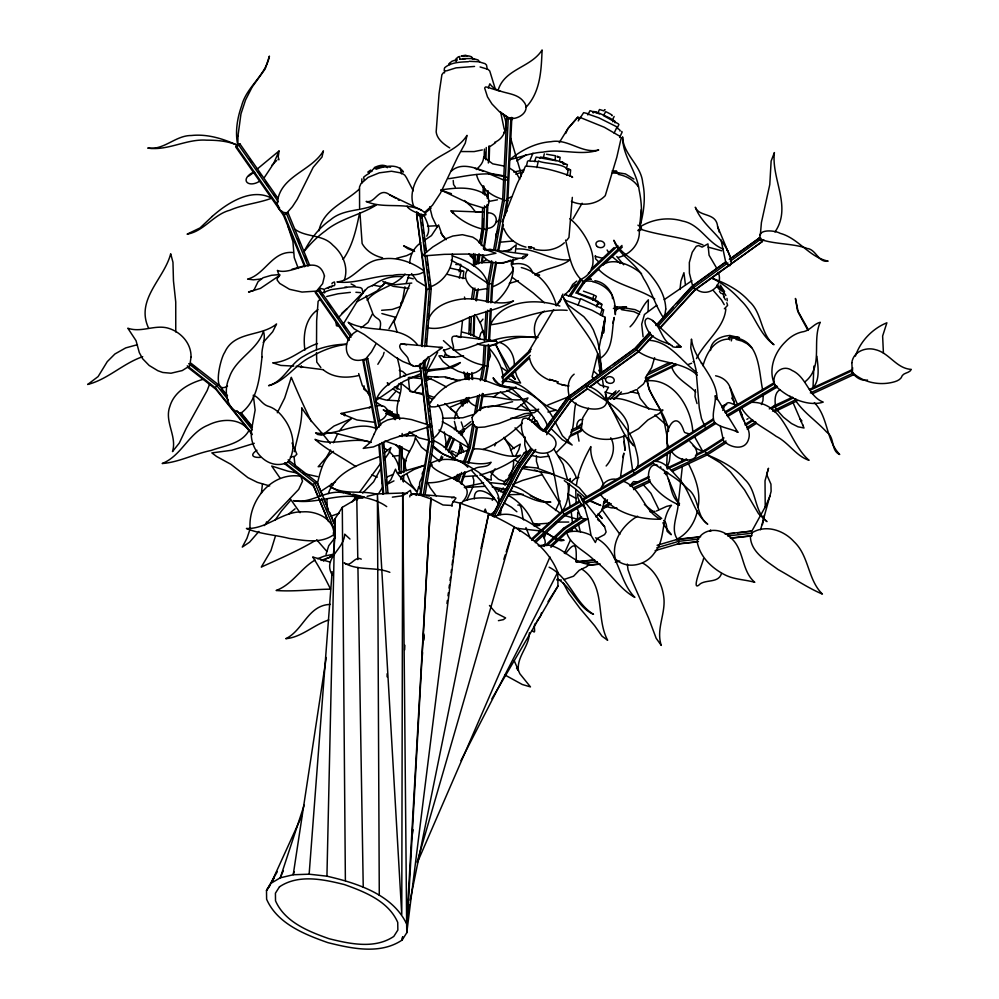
<?xml version="1.0" encoding="UTF-8"?>
<svg xmlns="http://www.w3.org/2000/svg" width="999" height="999" viewBox="0 0 999 999"><rect width="100%" height="100%" fill="white"/><g stroke="black" fill="none" stroke-linecap="round" stroke-linejoin="round"><path stroke-width="1.5" d="M304.92 350.062C302.884 335.589 304.92 318.594 317.894 309.578M316.496 352.585L316.77 362.113L320.841 367.545M316.508 349.575L316.646 320.904L318.107 301.373L319.518 299.8M727.447 416.571L776.235 387.587L773.713 382.979L724.837 412.013M776.235 387.587L773.713 382.979M387.113 676.86L387.137 673.751M379.995 328.334C382.505 316.82 376.148 320.617 372.664 313.499L368.069 322.427L361.076 327.909M513.336 267.345C513.236 281.131 505.282 294.243 494.867 302.859M682.292 467.02L678.433 502.022M750.374 535.689C750.237 552.022 766.595 561.001 778.096 569.542C792.894 577.634 807.042 587.624 822.414 594.093C807.529 579.495 809.24 555.869 793.943 541.608C783.89 530.469 766.633 524.475 752.834 532.28M277.347 871.615L266.496 890.496L266.621 899.25C277.235 923.6 304.458 934.365 327.884 942.644C351.723 948.575 380.269 954.794 402.122 940.047L406.78 932.741L406.655 923.988C392.432 894.18 356.843 883.116 326.935 876.185L334.89 518.956L342.295 507.33L356.793 498.788L364.148 497.04M452.36 253.958C453.034 267.757 444.418 281.069 431.693 286.351M667.232 454.021L666.608 466.945M399.026 469.305L399.7 445.904M399.363 467.769L399.987 446.053M400.849 479.607L400.936 476.535M401.024 473.464L401.773 447.327M402.085 436.563L402.172 433.491M403.196 481.73L403.371 475.574M403.459 472.49L403.858 458.616M403.484 481.705L403.658 475.574M403.746 472.515L404.108 460.239M479.932 242.632L481.968 228.983L482.629 207.467M483.041 193.644L483.279 185.951M484.115 158.292L484.403 149.076M482.742 227.834L483.017 218.581M483.766 193.918L484.003 186.201M484.89 156.905L485.027 152.285M484.503 205.856L483.791 228.896L481.306 245.579M484.827 195.117L485.014 188.973M485.901 159.803L486.263 147.515M487.087 204.558L486.338 229.183L483.404 248.901M487.275 198.401L487.512 190.709M488.349 162.999L488.873 146.066M484.115 249.3L487.062 229.583L487.812 204.87M487.999 198.689L488.236 190.971M489.123 161.626L489.597 146.191M467.22 378.609L467.445 372.452M468.881 333.966L469.518 317.033M467.919 379.233L468.044 376.148M469.767 329.795L470.005 323.614M468.993 379.857L469.218 373.713M470.654 335.339L471.341 316.92M471.59 378.658L471.815 372.515M473.189 335.664L473.938 315.696M472.302 379.295L472.477 374.662M473.913 336.139L474.712 314.56M529.37 632.792C529.358 646.415 516.708 656.455 518.394 670.454L516.52 668.194M670.579 450.874L669.405 461.151L667.045 467.694M535.464 421.69L535.526 420.279L535.963 421.566M404.645 649.899L404.845 645.242M739.797 408.129C739.223 419.443 752.909 428.084 748.301 440.047C744.455 451.173 729.645 447.54 723.413 440.671L720.416 426.461M409.677 391.071L408.516 379.433M695.366 389.672L695.029 396.678L697.04 403.571M763.286 393.606L762.961 400.599L761.388 404.57M493.556 250.2L502.634 200.237L506.618 118.294L510.189 117.745L511.813 118.332L507.817 200.674L505.069 215.821M506.618 118.294L508.229 118.869L504.258 200.749L495.179 250.712M511.813 118.332L510.839 118.893L506.843 200.961L497.764 250.936M575.749 490.184L576.123 502.822M648.089 311.376L648.351 299.812C640.684 307.58 638.186 319.18 630.057 326.835M480.307 380.669L482.967 365.497L484.078 345.379M484.34 340.746L485.964 311.351M486.476 302.073L487.5 283.516L491.633 260.801M485.714 345.716L484.602 365.759L482.217 379.383M486.051 339.548L487.674 310.252M488.099 302.535L489.123 284.028L492.982 262.837M488.386 344.43L487.187 366.034L484.515 381.256M488.548 341.346L490.347 308.941M490.684 302.772L491.72 284.253L495.841 261.538M485.452 381.381L488.136 366.034L489.248 345.904M489.51 341.258L491.308 308.741M491.658 302.547L492.682 283.966L496.54 262.762M682.305 461.563L682.467 458.791M400.187 377.622L399.975 369.068L397.415 358.067M795.803 399.225L795.704 400.736C804.095 413.012 816.807 421.228 826.685 432.117C835.189 437.525 830.444 450.636 839.709 454.483C825.823 440.147 828.483 417.082 814.335 402.634M577.747 512.437L577.559 518.106M270.042 885.376L266.496 890.496L271.141 883.191L280.269 877.821L293.219 874.749L309.141 874.187L332.143 571.653M333.441 554.582L335.09 532.867L334.89 518.956M679.969 289.485L680.931 281.031L683.928 272.702L685.389 284.478M729.632 339.847L729.957 335.514L739.447 337.637A23.252 18.169 4.3 0 0 728.458 337.712M409.702 263.286C409.952 255.195 414.098 247.327 420.816 242.757M426.635 424.113L419.905 363.973M421.416 345.479L426.036 288.461L416.62 214.36L418.406 213.262M420.779 363.499L420.404 368.119L429.433 441.92L420.679 495.142M422.152 346.541L426.785 289.523L416.62 214.36M423.601 360.627L422.977 368.331L432.005 442.17L423.214 495.679M424.725 346.753L429.358 289.722L419.93 215.497L421.715 214.398L426.536 252.385M424.425 369.505L424.3 363.324M426.049 341.745L426.298 338.673M427.048 329.42L427.297 326.336M428.047 317.095L428.296 314.011M429.058 304.77L429.308 301.686M425.312 359.802C419.33 367.595 410.439 369.992 407.992 358.291C406.531 354.682 395.754 347.227 401.223 343.831L442.457 347.54L425.312 359.802L424.787 367.47L433.866 441.57L425.149 494.542M426.548 345.891L431.181 288.861L426.923 255.432M572.327 197.377L568.943 237.5L566.808 240.284M294.268 451.735C297.252 437.087 302.447 422.927 301.71 407.754C309.69 420.841 321.266 431.143 330.219 443.531M765.222 507.455L765.022 480.794L768.506 468.256L766.683 474.513L770.941 484.14L771.116 491.396L760.589 529.72M373.526 422.177L356.88 419.955L341.034 413.486L371.715 406.905M422.165 657.317L422.577 652.659M423.688 640.272L424.1 635.614M572.052 531.393L572.377 527.784M422.015 655.806L422.29 652.697M423.426 640.297L423.988 634.103M175.762 331.93L175.737 301.998L173.464 280.856L172.964 262.275L170.692 253.746C164.273 278.883 135.09 299.675 148.639 328.246M639.285 230.27C640.334 243.419 630.706 254.358 618.331 257.417M639.722 225.849L641.283 209.64M570.029 176.236L570.641 170.042L568.319 168.656M266.258 523.976L266.471 521.928M326.91 498.713L327.272 508.691L331.206 516.133L339.385 513.174M460.701 337.525L462.525 320.529C478.783 312.013 498.214 310.489 513.523 300.949C495.429 307.23 477.572 296.016 459.29 299.463C446.84 301.486 432.53 307.242 428.159 320.204M605.019 498.613L601.91 510.402L595.916 516.92M671.79 367.195C675.262 378.321 687.999 383.953 695.766 392.083M852.634 367.682L852.334 372.427C855.506 377.46 861.438 381.218 867.532 380.057M710.514 350.462C710.589 340.497 721.353 335.901 729.957 335.514M730.619 538.249L750.424 536.076L751.673 535.701L751.96 533.254L751.011 531.181L725.062 534.028M462.937 278.659L463.823 271.303L458.491 269.705M459.128 453.708L460.502 442.994M461.488 435.339L462.262 429.22M465.596 403.196L466.183 398.601M466.695 400.861L467.095 397.777M460.989 453.209L461.763 447.102M463.723 431.83L464.11 428.783M467.432 402.834L468.019 398.251M698.026 507.38C701.048 492.095 695.254 477.185 688.461 463.786M416.158 495.392L418.581 486.988L420.267 489.185M250.025 527.797C248.451 500.337 271.728 471.64 300.761 476.248L302.522 481.181L298.689 489.423L264.136 525.611M402.535 936.962L402.122 940.047L402.747 937M446.965 603.533L447.377 600.449M447.989 595.816L448.401 592.732M449.013 588.099L449.425 585.014M450.049 580.382L450.462 577.297M451.073 572.664L451.486 569.58M452.097 564.947L452.722 560.314M453.134 557.23L460.327 503.209L452.997 501.448M524.937 436.925L524.737 444.892L526.935 453.296M620.579 476.573L623.863 453.159L622.814 457.505M710.064 531.243L710.489 530.007L710.976 530.906M513.211 259.253L512.924 263.237M536.451 455.981L536.426 461.313L538.424 467.682M401.985 446.815L402.16 455.981L403.808 460.339L406.031 460.901M471.553 298.738L473.139 288.124M476.76 263.861L478.121 254.757M478.621 256.668L479.07 253.634M481.555 236.95L482.005 233.928M473.376 298.651L474.962 288.037M478.583 263.773L479.945 254.67M475.699 300.474L477.285 289.86M481.356 262.562L482.492 254.97C490.334 267.332 506.655 262.575 518.069 258.679M476.423 300.861L478.234 288.723M482.08 262.949L483.216 255.357M326.248 657.504L293.219 874.749L294.081 871.752M412.112 835.938L413.049 829.757M764.397 515.159L762.437 524.612M419.942 494.443L428.721 441.083L427.023 427.197M474.375 498.888C473.701 485.002 487.887 491.883 493.531 497.702M569.368 484.378L568.369 495.641L570.104 505.981M598.826 349.113L605.144 317.332L591.87 310.202L565.284 300.249M605.019 317.869L603.458 333.092L605.144 317.332L601.598 337.737M473.126 421.653L468.606 447.452L463.524 462.125M474.45 414.061L477.647 395.841M465.184 462.175L470.279 447.49L474.25 424.787M476.373 412.687L479.557 394.518M467.694 462.912L472.789 448.214L476.523 426.91M479.458 410.164L482.38 393.431M468.531 463.586L473.613 448.888L477.385 427.41M480.344 410.527L483.304 393.656M473.576 484.677L473.863 480.344L472.727 476.573M502.509 384.29C505.169 370.929 497.677 358.341 489.473 348.476M454.557 418.906C455.407 410.789 461.401 404.258 468.543 400.861M498.738 250.649L503.409 224.9M541.545 612.737L540.471 616.133L537.075 620.978M576.473 484.877C578.384 471.128 584.34 458.191 590.859 446.578C589.572 460.976 599.575 471.978 603.571 484.952M678.196 504.02C677.784 515.259 670.292 528.908 677.26 539.035C687.874 533.491 694.942 522.44 697.377 510.914M498.414 620.654L503.346 619.655L505.619 617.931L495.841 612.949L489.485 605.494M359.178 214.985C356.019 230.332 352.272 246.416 343.107 259.365M481.493 235.464L481.93 228.759M565.397 163.961L563.473 164.261M654.607 357.692L651.648 367.682L645.317 377.822M600.524 490.122C601.823 483.104 609.153 477.947 616.208 479.283M408.641 907.954L409.265 904.894M410.189 900.311L488.723 513.573L460.327 503.209L406.78 932.741L430.906 497.752L406.655 923.988L402.697 493.019L377.397 493.906L367.095 496.341M569.917 481.481L570.354 478.496L568.493 480.332L551.236 473.751L521.94 468.406L526.061 466.883L536.563 467.932L554.02 474.537M500.511 514.535L501.311 507.13M480.969 548.551L488.723 513.573C515.846 526.723 545.978 542.619 557.742 572.202L557.954 586.113L491.87 698.825M317.357 483.653C320.304 472.09 322.914 458.454 333.491 451.311M479.108 339.098L480.731 333.354L483.066 330.382L484.752 338.186M325.999 554.495L328.746 545.716L335.402 537.262M484.203 511.5L485.264 509.09L486.251 511.825M621.266 137.675L616.82 157.23L605.257 195.667C596.59 204.695 582.579 206.381 571.391 201.411M336.001 322.252L336.451 325.749L339.048 326.286M595.392 255.619L595.566 258.816L599.188 262.325M526.523 165.647L527.547 161.264L528.546 160.752M534.502 161.588L536.151 157.105L556.081 160.764M536.825 167.607L538.186 161.763A23.252 1.948 13.1 0 0 530.831 161.301M539.672 158.292L540.397 157.093L546.103 157.792L562.574 162.213M543.643 156.643L544.305 153.834M559.615 160.364L560.152 157.343L557.055 156.181M563.099 163.699L562.912 162.8M563.436 163.848L563.673 162.812L562.037 161.888M566.408 168.881L567.407 164.61L559.915 161.801M566.62 175.374C574.313 162.5 544.58 164.648 538.386 160.914M602.272 315.959L603.708 309.765L602.035 309.827M703.508 558.641C703.533 561.138 689.298 594.817 700.386 583.716C707.055 579.495 718.531 583.016 721.478 573.563M264.448 177.347L273.539 163.674L279.083 151.036L278.197 156.843L278.971 159.728L278.009 159.378M262.5 483.691L261.401 493.169M715.296 395.716C715.946 404.37 711.276 414.123 714.26 421.928C719.779 427.834 730.556 428.321 737.836 432.23L715.396 395.716L715.846 398.826M731.305 340.909L732.03 337.912L734.652 338.286M592.082 376.91L597.739 353.621M612.812 323.239L614.223 317.457C611.226 331.393 613.96 350.199 599.637 358.678M249.563 530.581L246.978 538.261L242.282 547.09L249.6 542.145L258.928 531.431M361.875 178.846L361.713 183.204M459.115 271.79L460.576 266.109M459.265 278.172L461.201 270.642L458.678 269.855M515.347 251.998L516.208 244.855L507.767 251.348M409.041 274.937L406.156 283.366M466.72 500.274L473.051 486.525M301.311 365.746L301.136 367.532L302.61 366.958M344.355 279.982C348.788 267.295 342.782 253.546 332.917 245.23C322.889 234.128 306.406 237.675 295.03 229.333M476.398 169.518C480.282 165.759 483.291 162.825 483.753 156.968L492.682 163.824L503.946 166.034M209.615 384.066L207.193 390.497L186.139 428.521L179.308 443.019L172.49 451.598C177.322 436.226 164.148 421.753 169.855 406.468C174.251 391.321 189.423 383.092 203.646 379.195M275.225 536.738L270.904 550.736L261.301 567.057C279.196 558.941 297.802 550.899 314.91 540.784M425.999 376.411L427.647 370.879M404.907 286.825L402.922 298.439L399.925 307.617M417.257 861.662L514.235 526.598L506.193 551.86M318.931 230.769C323.201 209.328 345.404 202.235 359.44 188.973M452.984 211.613C455.719 216.92 448.226 207.442 452.759 212.687C460.551 220.267 470.342 225.687 480.806 228.634M383.454 354.52L384.116 352.347M575.874 402.972C572.677 415.659 575.649 430.107 567.082 441.246M481.106 237.425L479.145 242.869M454.183 479.458L455.107 476.486M455.569 480.394L457.43 474.45M503.833 559.29L505.257 554.832M425.949 369.88L429.533 358.629M855.394 356.094C860.551 340.821 872.776 328.459 886.875 322.802L882.629 336.026L883.416 353.072M615.796 311.026L617.12 306.93L626.573 307.08A23.252 17.195 17.9 0 0 615.846 309.89M304.121 805.206L280.269 877.821L283.354 870.653M570.254 540.347L564.373 553.421M399.088 383.466L396.99 389.086M532.942 153.222L529.595 161.151M637.749 346.778L641.158 342.083M444.255 69.031L444.717 67.682C451.111 62.175 460.414 62.1 468.444 61.688M597.14 305.919L598.413 302.073L596.303 301.71M596.453 306.868L598.264 301.723L594.38 299.45M597.077 305.831L598.026 303.059M456.905 481.193L459.453 473.863M458.578 481.256L461.625 472.452M460.564 483.479L464.635 471.728M461.388 484.178L465.472 472.415M639.835 226.848C642.457 214.785 641.658 202.16 639.148 190.135C636.925 171.279 622.377 156.031 622.577 136.863C623.126 154.57 641.233 165.047 642.707 182.73C645.903 197.44 643.831 212.737 639.747 227.06C652.26 219.043 668.231 216.758 682.467 221.029C700.124 224.238 707.467 243.094 723.326 249.113M565.684 133.504L567.956 128.534L577.372 117.595L577.934 117.145L579.22 119.018M511.75 119.93L512.662 117.732M770.079 495.779L765.846 505.769L751.81 531.243M457.155 455.594L460.976 445.529M391.658 412.762L392.108 411.613M333.479 442.782L337.749 433.554M502.11 221.865L516.858 184.403L525.486 166.221C541.221 166.521 557.18 171.166 571.977 176.561M630.294 485.314L633.466 481.593L639.235 482.067M702.984 365.746C706.555 352.884 714.422 338.761 729.682 339.073M328.296 493.481C336.276 471.441 359.99 464.123 379.657 456.481M568.843 291.558L572.702 284.428L576.748 281.081M559.49 302.435L562.849 294.093M578.059 305.02L580.307 299.463A23.252 2.035 21.9 0 0 570.891 296.366M595.267 299.038L596.341 296.366L595.292 295.567M600.923 307.492L602.11 304.408L599.238 302.51M600.262 315.022L602.285 308.728L580.631 298.651M498.101 90.272C504.507 68.681 531.118 67.645 542.095 49.95C541.246 69.63 540.721 91.733 525.961 107.33M546.128 533.029L544.168 537.999M428.134 369.518L437.612 352.347M426.785 236.151C431.193 229.096 426.673 221.341 423.651 214.735M409.665 284.715L394.068 321.978L397.127 332.03M323.439 561.138L325.736 558.941L331.581 556.53M439.148 461.675L441.57 455.981M445.192 447.452L450.025 436.076M462.724 406.206L466.358 397.677M441.583 459.815L442.794 456.955M445.841 449.787L451.336 436.875M454.383 429.707L455.594 426.848M448.139 451.086L453.521 438.424M448.801 452.36L454.27 439.485M555.506 510.526L560.052 500.774M417.257 862.749L549.962 556.955M383.129 355.607L377.847 364.31M461.276 435.252L465.01 429.27L471.603 423.913M496.203 442.744L494.705 445.879M301.486 816.633L271.141 883.191L274.25 877.784M382.192 480.669L382.267 483.616M587.799 114.91L590.022 110.664L599.6 113.936M592.894 112.675L593.618 111.476L596.553 112.175M593.431 112.787L593.881 111.826L594.305 112.35M598.151 112.3L599.5 109.515L604.058 110.914M612.911 119.081L614.135 116.471M612.724 121.741L612.949 120.966M615.009 122.79L614.984 121.254L609.615 117.944L598.551 112.887L594.505 112.05M614.123 133.129L616.658 127.71A23.252 2.398 25.1 0 1 620.017 131.069M617.045 128.534L618.893 124.563L618.256 123.789L603.458 115.622M619.617 137.5L622.152 132.08L621.715 131.381M277.31 412.749L284.678 398.052L291.308 377.31C297.452 392.145 304.158 407.018 311.326 421.553M378.883 493.144L382.018 488.099M535.751 623.176C532.242 624.912 537.075 635.601 532.455 630.706M722.789 410.402C728.246 395.005 731.38 408.241 739.934 403.721M330.594 450.049L326.436 457.267L318.182 466.72L321.228 466.346M425.037 362.375L428.072 356.83M460.939 760.626L557.742 572.202M492.22 515.859L518.031 465.984L530.669 448.489M492.445 516.196L498.901 503.733M500.324 500.961L518.244 466.346L530.919 448.801M494.068 516.833L519.855 466.983L532.629 449.3M497.564 515.372L521.89 468.331L535.501 449.5M498.501 514.323L522.115 468.693L535.751 449.8M558.329 156.993L557.342 157.13M375.749 344.268L371.478 351.91L365.846 358.728C343.856 367.27 340.047 340.097 356.655 331.218M515.384 456.343L518.856 449.625L520.304 444.155L510.501 450M395.379 317.782L388.986 328.733M380.669 468.668L373.638 481.793L362.637 493.094M495.092 468.818L490.971 475.811L491.308 480.094L488.648 479.395L485.214 477.897L478.558 472.202L465.534 464.023L442.707 453.946L432.892 445.791M572.976 218.956L582.13 203.222M529.108 350.799L553.658 309.69M488.311 361.313L490.434 356.081L489.248 348.551M523.576 454.145L524.512 452.609L527.272 451.286M774.999 231.943C792.294 206.83 771.103 178.983 774.4 152.572L771.128 161.064L769.779 184.603L761.413 222.552L760.301 235.502M452.884 459.528L458.766 453.571L469.08 449.625M578.221 120.929L583.628 112.662L587.949 113.636M646.977 378.371L643.406 384.053L637.886 388.549M338.274 317.744L367.957 287.437L373.289 285.127L379.695 286.376L382.005 285.951L385.552 282.317L376.948 291.021L356.581 301.848M557.954 586.113L548.014 601.66M276.648 160.514L271.878 165.322M364.086 385.851L363.661 389.023L368.094 392.495M559.228 142.657L567.956 128.534L577.934 117.145M395.592 391.733L387.849 400.462M467.932 269.38C461.65 276.86 468.743 287.088 476.298 290.284L487.874 288.461M568.781 296.316L579.982 279.583L581.568 279.795L583.99 283.042L577.085 293.344M570.354 296.516L581.568 279.795M575.811 293.107L583.566 281.518L621.977 245.442M275.075 520.242L281.418 511.026L290.172 500.886M517.807 505.082C522.664 503.459 521.615 516.558 523.701 519.917M556.256 305.856L560.589 299.463M569.13 436.925L580.357 431.518L581.455 429.895L580.407 427.51L578.259 426.723L571.366 430.045M483.079 366.421L479.632 370.13L476.073 372.315L469.218 374.613L466.358 373.976L458.129 371.291L448.938 366.408L443.057 361.65L438.936 355.856L441.77 355.756L444.056 357.267L454.57 357.267L463.548 355.756M492.232 500.312L493.956 497.602M498.326 491.333L500.074 488.611M503.558 483.641L506.181 479.607M508.803 475.749L524.512 452.609L526.698 453.371L504.982 485.339M500.649 491.733L503.246 487.899M502.959 492.632L505.544 488.648M508.129 484.84L510.714 481.043M422.552 476.098L419.717 482.317L419.255 488.598M278.184 198.614L239.922 143.893L236.301 146.191L235.739 147.015L283.479 215.285L304.633 266.758M239.922 143.893L237.263 146.279M339.56 430.669L344.892 424.163L351.286 418.781M696.453 358.604C704.457 341.958 724.337 327.984 725.836 308.891M526.823 400.062L527.947 397.964C513.086 403.409 498.526 395.542 483.541 396.516M342.944 324.6L359.353 297.814L365.135 290.01M557.454 304.633L560.876 299.862M356.818 500.024L358.129 498.189M543.306 430.994L567.694 397.24L634.827 348.464L649.587 332.367M543.593 431.256L551.748 419.967M553.558 417.457L568.044 397.415L610.439 366.608M529.295 419.38L547.215 432.692C567.944 443.956 547.502 460.464 532.267 449.8C525.499 441.645 518.618 430.107 522.627 419.255C530.157 413.661 537.162 430.894 545.317 431.568L569.118 398.788L636.001 350.199L650.761 334.103M547.302 433.166L570.879 400.512L587.287 388.599L607.642 401.823M546.665 434.69L571.228 400.686L587.375 388.961M801.31 421.828L801.797 420.666L800.099 419.193M566.083 442.694L556.268 452.672M422.952 216.134L424.288 214.323M413.673 392.22L421.953 383.404M344.717 414.011C345.092 418.606 344.58 413.124 341.034 413.524M448.763 63.948L451.81 61.351L455.094 60.127M443.356 72.765L441.895 74.7L439.073 93.644L436.163 131.918C437 139.161 443.881 144.331 449.737 147.939M359.777 491.92L380.694 463.349M351.735 335.577L319.705 289.81L315.809 291.72L315.209 292.482L348.776 340.447M319.106 290.584L319.705 289.81M406.506 436.226L410.189 432.03M505.881 212.612L507.205 210.926M385.077 458.491L389.26 452.435L390.934 447.54L384.178 453.184M283.479 215.285L287.974 212.612L309.715 265.509M287.362 213.374L287.974 212.612M531.893 420.005L534.015 417.332M333.991 285.889L334.89 284.777L334.478 281.993A7.105 1.586 -8.2 0 0 332.018 283.828M565.584 553.696C577.097 537.912 576.273 548.826 576.236 561.688M351.773 502.172L355.469 497.577M606.143 465.984C612.899 458.591 616.008 446.828 610.739 437.774M507.092 128.446L503.658 132.73M498.089 230.057L495.954 234.216L495.979 237.188M480.157 322.602L483.004 319.118M425.274 467.232L422.215 473.476L422.952 478.459M588.623 408.191L582.767 417.819L581.343 428.871C592.32 441.658 611.351 441.346 625.824 435.414M556.668 579.907L557.504 578.945M328.271 288.374L328.971 287.575M498.988 392.757L493.419 397.14M571.54 481.718L575.137 478.533L578.833 477.385M603.671 115.16L605.719 111.651A7.105 0.737 25.1 0 1 611.625 115.559M564.423 295.204L575.387 284.29M655.906 325.474L691.758 286.376L725.524 262.025M612.924 364.797L635.376 348.489L638.536 345.042M641.695 341.596L650.137 332.392M656.455 325.499L673.326 307.105M676.485 303.646L692.307 286.401L726.098 262.038M658.141 326.049L692.944 288.099L727.834 262.937M652.497 335.851L637.737 351.948L589.81 386.775M659.877 327.797L694.667 289.86L762.412 241.433L761.45 239.535M589.86 387.15L638.299 351.973L653.046 335.876M660.426 327.822L695.217 289.885L762.412 241.433M405.007 274.026C395.254 286.75 377.073 287.7 367.058 300.224M450.999 171.403C465.522 157.467 488.973 176.673 504.045 176.049L507.717 177.859L508.216 179.795L504.32 180.295L488.523 173.564M805.157 381.68C823.9 366.408 811.525 341.446 820.254 322.277C813.998 323.751 810.251 330.12 803.92 331.581C796.628 332.704 790.159 336.763 785.164 342.083C773.975 352.997 767.869 370.529 774.974 385.289C786.887 397.44 807.966 407.142 823.226 402.11C808.328 396.366 806.618 376.935 792.12 370.492C782.08 363.486 770.441 374.55 774.974 385.289L777.459 386.538M425.549 212.687L431.118 208.092M724.35 308.803L727.609 305.444A23.252 9.428 44.1 0 0 726.773 302.747M458.391 433.017L460.614 430.769M263.224 342.357L272.702 331.743L276.573 323.976C260.951 336.938 234.303 330.819 224.7 352.435C220.342 358.279 211.426 395.854 227.535 386.064M253.734 171.94C238.624 179.77 248.676 188.786 260.327 180.769M527.872 419.33L531.456 414.335L518.506 418.106L510.764 418.231M468.993 397.415C466.583 401.411 472.764 404.757 475.711 406.106M323.751 434.016L333.991 426.049L350.661 418.943M331.381 287.075L332.767 285.739M578.259 426.723L581.593 423.564M607.142 399.325L616.033 390.896M577.16 428.346L581.605 424.138M612.712 394.63L614.934 392.52M610.401 399.051L619.293 390.621M613.673 399.338L621.453 391.97M580.357 431.518L582.579 429.408M614.81 398.851L620.367 393.581M288.674 514.048L295.092 508.803M334.378 553.521L329.108 557.592L321.004 560.451M591.346 268.906L614.073 247.565M588.361 273.401L617.844 245.717M637.799 230.582L641.183 227.397L637.936 225.15M582.405 282.829L584.665 280.707M583.99 283.042L598.663 269.255M603.184 265.022L622.365 246.99M639.298 231.081L641.558 228.971L641.183 227.397M501.673 376.86L531.193 349.238M502.147 378.109L530.519 351.561M502.01 381.83L530.282 355.394M502.547 383.254L529.607 357.942M544.143 546.441L563.448 528.371L581.568 516.608M546.79 545.666L564.947 528.671L581.643 517.832M550.749 545.566L566.62 530.706L584.865 518.868M550.924 547.302L566.795 532.455L587.687 518.893M341.87 313.274L347.003 308.654M515.896 409.153L525.324 401.76M515.297 379.395L510.576 374.925M531.493 539.085L562.062 511.126L579.358 501.036M531.655 540.372L562.537 512.125L579.77 502.072M534.415 541.408L564.06 514.273L581.58 504.058M554.42 523.776L556.693 521.69M535.302 542.707L565.122 515.422L582.642 505.207M256.93 450.249C248.926 455.556 253.509 457.917 260.714 457.355M592.794 300.187L593.806 299.3L593.031 297.64L594.105 294.967L583.453 291.146M494.842 511.438L489.71 515.209M432.817 438.661C443.906 431.256 446.353 414.885 437.699 404.682M372.452 285.851C380.582 279.208 391.258 275.774 401.735 276.611M466.258 399.438L461.351 402.597L450.449 407.068M257.342 168.956L278.958 151.049M464.448 426.623L470.854 421.69M604.432 109.703L605.157 109.79M387.212 483.541L390.884 479.745L395.517 469.168C399.175 479.695 409.727 483.329 416.358 491.271M676.822 503.946L678.109 504.657L679.52 503.571C668.531 495.267 672.09 479.07 662.974 469.305M495.591 142.657L490.222 146.403M564.335 242.782C556.156 250.324 544.205 251.785 533.753 249.038M445.529 444.23L448.076 442.232M526.273 154.695L516.758 160.914M380.569 425.524L367.744 358.454L362.899 360.639L376.049 429.37M366.995 359.016L367.744 358.454M498.901 220.367L495.829 222.54M574.15 374.163C567.432 379.145 567.295 388.936 569.255 396.328M656.805 305.232L644.417 314.51L641.695 324.176L643.081 336.763M664.223 299.663L691.932 280.682M376.211 205.095C360.127 215.197 340.309 218.456 325.374 230.919C317.257 236.701 310.239 243.893 303.996 251.623C310.302 239.335 318.881 227.922 330.332 219.992C342.869 208.991 360.364 211.376 374.662 205.107M460.989 503.546C483.316 481.043 438.761 477.897 430.819 464.785C427.997 465.784 431.044 471.178 427.834 470.679M568.331 484.503L569.542 483.628M729.27 259.328L759.889 237.662L729.844 259.328M730.331 261.139L760.239 239.56L759.277 237.675M252.048 173.726L248.938 175.911M367.757 172.14L370.641 170.08M424.962 212.05L432.43 205.307L440.397 193.232L457.967 156.431L465.284 143.119L467.008 135.365C456.805 151.686 435.964 154.633 424.013 169.031C415.247 179.158 408.479 193.806 413.998 207.08M369.118 407.929L372.477 405.706M544.368 311.114C535.377 316.471 532.142 328.196 535.939 337.724M484.602 250.175C498.114 246.091 509.115 261.101 522.39 257.804C521.053 261.888 531.793 251.311 525.249 255.557M603.571 502.335L607.454 499.812M603.458 503.671L607.317 501.161M603.096 507.03L609.615 502.797M602.06 509.565L611.201 503.621M493.968 516.708C520.566 505.469 539.86 536.401 564.135 540.272L561.151 540.809L556.318 539.722L547.939 533.578L540.372 530.931L516.483 528.284M696.253 454.308L704.595 450.374L724 437.937M745.991 423.838L752.459 419.692M769.28 408.903L774.45 405.594L792.607 397.19M723.401 439.523L705.294 451.136L695.416 455.794M745.404 425.424L753.159 420.454M771.278 408.841L793.256 397.977M725.973 440.984L706.568 453.434L671.34 470.017M746.678 427.722L755.731 421.915M772.552 411.138L796.228 399.488M726.548 442.52L707.155 454.957L672.452 471.291M747.252 429.245L756.305 423.439M774.412 411.838L796.815 401.011M335.502 481.68L320.579 491.533M636.463 467.52L712.949 419.068M585.339 503.633L635.214 474.55L653.321 462.987M655.906 461.338L715.584 423.626M279.92 275.262L260.464 288.386L248.551 292.045L253.846 290.334L258.054 281.693L263.074 277.747L271.441 275.299L279.695 274.563M400.649 303.172L402.734 301.885M378.633 421.079C390.671 417.17 389.797 402.447 375.924 406.106M355.294 497.777L356.593 496.99M570.067 396.191L547.739 405.07M713.323 420.129L632.804 471.153L582.429 500.524M725.399 412.962L773.701 384.265M714.635 422.402L634.128 473.426L584.278 502.497M726.698 415.247L774.962 386.576M582.017 499.488L632.592 470.005L635.214 474.55M637.612 516.196C622.951 524.6 611.188 541.383 615.284 558.866C626.785 569.88 645.841 565.571 654.37 553.046C666.121 539.373 660.302 519.318 671.49 505.257L666.67 506.368L656.443 511.026M368.831 172.927L372.215 170.979M522.315 423.201C510.701 433.703 497.914 443.818 483.029 449.463M543.306 545.854C547.202 543.581 544.393 538.074 542.569 535.239M325.15 288.811L330.394 286.488M315.097 560.039C300.649 568.431 292.295 584.515 276.136 590.496C293.831 591.783 312.025 589.398 329.92 589.173M423.901 240.659L431.456 235.589L438.549 224.95L442.195 235.127L446.141 239.71M746.84 419.318L748.039 418.656M511.675 196.666L507.117 198.938M252.759 173.339L254.683 172.29M425.799 380.831L431.231 378.284M494.605 142.358C505.819 137.949 509.128 123.464 502.672 113.799M481.481 262.312L486.351 259.827M472.39 265.409L479.795 262.662L491.308 262.362M400.874 476.91L414.16 469.418L425.062 465.172M430.669 463.361C450.099 452.285 471.153 468.568 491.108 462.262C487.699 468.556 479.508 465.384 474.288 468.918M393.968 480.894L386.551 484.602M542.469 474.562L522.465 480.444L512.612 484.503M321.853 292.994L331.006 289.66L346.641 287.462M386.588 477.122L393.331 474.338M510.889 260.09L502.822 263.274L497.252 263.162M374.325 167.557C377.984 165.822 384.765 163.299 387.337 167.745M411.376 253.359L406.693 255.644L396.416 258.354M522.702 256.755L524.075 256.081M649.35 372.24L668.781 362.862M647.277 375.05L672.202 363.024M645.491 378.821L675.848 364.16M645.754 379.77L676.098 365.135M570.766 432.142L580.407 427.51M570.479 435.189L581.455 429.895M142.707 356.693C123.039 363.399 107.717 379.458 87.675 384.478L98.139 376.548L107.268 361.638L114.91 353.983L125.699 347.902L137.437 344.692M628.671 434.278L638.548 428.696L647.901 419.955L658.978 413.586L662.986 410.065C643.219 411.725 627.197 394.518 607.242 399.15M328.821 619.967C313.786 624.675 301.81 637.3 285.764 638.698C303.246 630.456 307.829 605.019 330.382 604.395M490.072 346.154C505.007 339.398 521.628 335.09 538.086 337.487M629.545 485.714L649 476.548M667.07 468.044L686.525 458.878M630.544 486.338L648.888 477.697M667.22 469.068L686.962 459.777M633.279 487.937L650.187 479.982M664.285 473.339L667.107 472.015M633.578 489.597L650.237 481.755M665.509 474.562L668.281 473.251M431.181 288.861L426.785 289.523L426.036 288.461M809.365 389.435L851.248 370.042L853.421 374.812L812.374 393.806M809.952 390.247L851.71 370.929M810.364 392.944L852.796 373.301M317.657 558.691L324.275 556.131L332.48 554.433M569.555 169.618L567.807 169.88M462.475 320.404C451.56 324.638 439.785 330.382 427.822 327.734L427.485 325.986M449.975 348.176L443.356 350.562M382.992 442.632L383.778 442.295L387.999 493.381M535.452 274.413C546.316 267.732 560.177 267.532 570.292 259.69C551.373 261.913 535.714 247.852 516.995 248.951M613.374 308.504L617.12 306.93M636.238 389.672L627.971 393.131L620.566 394.293M400.05 306.743L392.157 309.465L381.643 310.302M473.401 414.523L462.849 417.782L442.47 418.281M462.175 55.794L465.646 55.245L467.532 56.044M455.194 60.852L457.38 60.015M446.353 70.892L456.056 67.857L474.537 66.434M444.193 447.14L445.554 446.615L445.991 442.17L444.293 431.918M330.457 286.738L332.605 285.926M576.148 520.904L577.372 520.454M375.986 169.268C384.29 166.159 397.939 163.112 403.434 172.003A23.252 11.164 -13.5 0 0 401.536 170.542M421.153 373.451L403.796 381.268L375.811 400.611C382.417 382.942 403.134 374.887 420.267 370.979M451.66 497.852L454.295 497.34L455.956 498.064L452.16 503.546L452.072 506.243L451.635 505.469L442.994 504.982L432.43 499.425L417.682 494.318L411.813 494.255L409.927 495.354L409.79 496.903M515.709 174.176L523.613 171.741M463.136 501.323C473.164 497.465 484.353 496.853 494.742 499.537M491.308 340.996C505.469 335.914 520.991 335.452 535.751 337.799M492.445 286.8C500.561 283.816 507.804 278.259 512.562 271.029C514.26 266.621 508.891 265.572 512.574 260.427M291.945 269.268L303.122 266.184M688.698 364.273L691.67 363.249M511.8 117.432L509.215 118.307L501.236 112.762M546.528 154.246L555.394 155.732L555.157 159.89M374.225 168.319L384.14 166.296L390.572 167.22M503.221 251.436L511.55 249.438M472.577 469.567C457.654 475.399 442.782 483.603 426.236 482.704M518.406 280.744L509.29 283.404M442.295 347.415L438.761 347.702M317.495 343.581C301.885 348.639 289.86 361.913 272.727 362.824L280.769 365.422L293.781 366.109M488.474 283.216L487.5 283.516L492.682 283.966M507.817 200.674L502.634 200.237M751.011 531.181L737.524 532.892M657.105 545.292L677.747 539.235L700.649 536.713M656.83 547.777L678.945 541.283L698.713 539.11M615.309 562.325L619.78 560.988M655.119 550.649L678.708 543.718L698.476 541.545M397.402 473.089L423.838 465.434M465.159 486.713L483.578 482.904M488.261 87.987L489.847 83.804C497.739 95.305 514.897 90.484 523.414 101.349C531.793 110.664 518.568 120.267 509.215 118.307L499.525 111.813L491.995 103.996L487.512 96.94L484.652 88.037L485.489 86.963L486.938 87.1L500.037 91.234M227.51 395.791L218.868 385.04L216.808 385.626L215.285 387.737L215.821 389.26L252.31 434.627M326.723 296.503L338.012 293.793L350.374 292.37M427.147 371.678C438.149 368.419 451.173 370.866 460.352 362.55L447.227 368.032L424.375 370.242M487.425 228.371C498.289 227.784 499.8 213.224 488.261 212.762M513.798 172.09L524.25 169.805M369.73 407.555L371.528 407.093M482.317 149.925L474.15 151.586L461.288 151.548M780.144 389.622C774.45 392.532 774.774 400.474 775.449 405.944M563.836 579.545L573.551 576.223L579.308 570.229L586.351 566.895L589.273 564.21C570.429 563.286 559.165 540.009 538.936 545.929M479.857 475.099C494.443 471.016 509.04 464.31 520.491 455.219C504.12 459.79 489.722 447.29 473.414 449.013M497.44 199.812L488.349 201.523M548.763 456.231L540.372 457.305L531.143 455.369M398.713 472.977L401.635 472.452M444.056 357.267L445.129 354.208L450.312 356.618L454.57 357.267M435.164 377.135L445.367 376.823L456.293 380.232M464.31 487.587L485.027 486.301M358.504 375.549C346.715 378.384 333.067 377.947 323.351 369.842M749.612 402.385C784.39 400.262 788.261 442.744 809.078 460.314C795.991 456.131 788.611 442.457 776.186 436.363C764.123 427.622 749.262 421.166 741.458 407.842M508.516 494.73L523.226 494.33M513.336 240.971L499.463 242.282M254.258 443.331L231.568 450.299L211.85 452.897L216.621 456.493L231.031 464.385L247.889 477.634L257.392 482.367L269.718 485.939M512.637 401.698L495.417 405.819M571.853 177.397L572.639 177.26M261.526 278.946L253.446 279.832L247.627 279.108C265.384 274.338 272.277 250.562 293.119 252.51M477.047 475.711L462.35 476.685M493.593 406.206L487.949 407.03M676.785 346.129C688.86 346.865 670.454 348.451 672.339 345.741C660.227 340.846 660.988 321.666 647.702 318.219C642.145 319.842 646.64 328.084 648.339 331.256C652.871 338.948 662.412 341.458 670.329 344.543M558.666 580.319L561.326 579.982M460.077 59.328L465.734 58.691M440.909 189.985C454.47 187.862 469.28 186.313 482.017 192.57C489.448 194.593 492.282 205.794 483.454 207.979L469.892 203.821L441.196 190.185M644.717 381.106C672.477 376.611 690.921 406.63 692.732 430.881M549.138 523.201L535.127 524.2M654.969 511.338L649.949 511.725M512.25 264.348C520.279 262.35 530.269 264.073 532.717 273.102M450.824 210.901L483.366 212.15M398.401 455.581L392.744 456.306M461.113 56.094L468.993 55.981L471.528 56.781L472.24 57.954M399.413 435.826L416.084 435.701M536.8 275.449L539.647 275.162L536.975 275.462M699.275 537.1L676.323 539.622L677.747 539.235L678.945 541.283L678.708 543.718L677.297 544.105L697.102 541.933M728.346 533.903L734.465 533.229M727.622 535.926L751.96 533.254M730.394 538.036L751.673 535.701M576.198 561.763L594.517 559.877M576.286 562L594.605 560.114M583.616 563.174L597.302 561.763M587.437 565.197L599.825 563.923M587.549 565.434L599.937 564.16M426.573 377.997L428.234 377.822M600.973 304.033L597.689 303.496M547.914 412L556.318 410.152C536.276 404.308 525.824 379.695 502.822 381.431M411.775 283.079L394.655 284.777L382.829 281.568L393.256 286.326L408.878 288.424M427.497 226.224L437.125 225.712M344.705 287.25L354.083 286.763L360.452 287.65L361.925 288.549L363.049 292.957M346.516 344.343C334.103 345.879 322.165 350.374 311.388 356.643C295.492 364.048 285.951 381.218 268.594 385.676C284.553 381.094 289.972 363.037 304.333 355.844C316.783 348.214 331.356 344.605 345.879 344.156M462.525 58.641L473.026 58.516L478.059 59.965L479.745 62.138M482.105 407.455L485.039 407.267M392.37 497.152L402.834 495.729L410.364 490.309L411.7 495.304M476.386 212.275L481.643 212.1M455.794 264.51L460.914 264.423M556.93 522.077L568.718 522.052M612.15 172.989L618.556 173.189M620.541 308.778L624.3 308.541M448.476 178.709C466.745 176.136 485.714 170.979 504.045 176.049M586.438 280.969L592.844 281.281M481.968 228.983L487.062 229.583M421.191 378.596L408.928 377.31M582.617 419.443C577.747 418.781 576.148 424.325 577.06 428.146M567.132 310.364C540.422 307.892 516.071 321.853 490.422 324.775C501.998 299.775 536.788 298.114 559.827 306.044M737.836 432.23L735.614 430.719M616.895 508.016L611.276 507.829L605.656 506.381M490.871 341.146L492.345 341.134M763.835 239.822L760.851 239.548C755.281 228.584 774.487 230.007 780.144 233.316C798.663 238.311 809.302 257.38 828.146 261.126C818.356 262.949 816.395 249.925 807.542 248.464M489.423 482.542L508.241 484.49M488.136 366.034L482.967 365.497M290.297 457.03L294.792 456.281L296.865 454.183L292.058 442.957M469.268 61.314L478.683 61.751L485.052 63.661L486.501 65.022L487.312 69.393M648.076 340.259C669.792 340.834 681.418 361.601 697.252 372.827M505.119 386.888C525.636 386.75 544.168 400.961 553.434 418.618M508.229 118.869L510.839 118.893M417.382 215.472L419.93 215.497M542.27 546.103L538.261 545.404M343.481 492.769C325.749 489.223 310.889 504.383 293.494 500.636C316.558 504.845 339.598 491.708 362.974 498.039M470.279 447.49L468.606 447.452L469.43 448.126M420.117 366.546L415.596 366.146M635.376 348.489L638.299 351.973M421.004 376.024L408.129 378.047M496.091 341.059C480.894 339.385 467.744 351.723 452.959 349.762C455.906 347.39 446.865 334.665 456.268 336.238L496.091 341.059C503.608 346.503 479.445 346.491 477.297 343.506M392.033 413.536L386.326 413.136M692.307 286.401L695.217 289.885M595.504 301.161L596.166 301.198M445.454 377.622L460.102 380.557M587.649 519.393L581.118 518.169L576.947 507.754M531.505 246.89L528.483 246.716L534.315 248.077M615.559 172.34L625.449 173.913L633.878 179.083M625.199 308.042L635.089 309.628L639.647 311.825M621.64 309.702L633.903 311.663L639.547 314.385M425.549 376.323L437.662 377.11M355.894 292.282L360.477 292.62M399.338 400.911L386.151 400.075L377.984 397.927M414.373 493.956L454.295 497.34M296.166 366.233L323.226 369.667M612.125 170.929L616.932 171.366A23.252 17.195 17.9 0 0 613.036 171.753M460.377 434.278L462.562 434.553M462.674 271.029L461.151 270.766M564.048 385.202L569.043 385.939M460.314 270.404L450.474 268.157M407.167 493.518L402.697 493.019L401.76 914.397L377.397 493.906L379.283 895.316M411.638 494.018L423.551 495.354M426.523 495.691L429.495 496.028M309.141 874.187L326.935 876.185M587.724 278.771L591.321 279.183A23.252 18.556 21.8 0 0 587.4 279.545M638.748 393.618L630.544 391.695M346.079 493.056L350.387 493.568M410.464 391.62L423.201 393.618M297.265 473.051L287.874 471.153L271.716 466.046L279.857 477.797M693.056 361.538L693.993 361.65M489.585 249.475L527.659 254.533M403.496 344.168L401.223 343.831M721.728 250.811L708.141 247.103M330.394 562.187L312.675 556.967C319.355 567.182 325.062 578.009 330.507 589.035M303.971 473.563L317.645 476.648M399.275 370.279L402.697 371.541L405.969 374.425M399.125 415.197L390.959 413.261L383.216 409.852L389.76 414.16L399.588 417.195M371.291 442.382L334.353 432.929L328.196 432.642L321.466 435.139L317.52 434.428L315.622 432.817C335.851 437.137 355.269 420.342 375.562 428.296M323.926 289.235L320.155 288.336M492.182 486.9L506.818 489.66M483.903 365.172C467.694 362.674 455.119 351.211 443.419 340.609M427.584 439.985L419.043 437.849L409.153 432.005M563.448 528.371L564.947 528.671M395.467 317.257L381.88 313.574M351.061 283.941L354.957 285.864M461.85 332.03L470.442 334.178L479.907 338.661M369.255 441.733C351.273 436.975 332.742 446.59 315.022 439.36C327.06 450.112 342.332 457.355 355.794 466.583M352.897 494.093L363.624 496.94M472.19 58.866L474.5 59.366M480.082 66.958L487.962 69.318L489.76 71.016L495.392 89.298M587.262 113.799L598.763 117.795L617.032 126.923M463.374 278.296L447.739 274.463M557.255 383.241L562.637 384.865M531.967 422.302L536.8 420.879L540.621 428.721M561.313 384.565L565.809 385.614M408.129 277.522L413.249 278.833M689.422 433.953L684.952 432.654M528.471 247.802L531.093 248.451M564.522 294.38L566.795 294.942M406.63 344.917L404.083 344.243M577.085 519.155L564.885 515.584M377.372 494.43C361.85 489.76 344.43 495.566 330.045 486.525C346.965 497.639 369.755 494.305 386.713 506.63M389.86 572.327C375.212 566.458 357.48 571.091 344.193 562.899C350.774 568.419 354.345 555.469 361.301 559.14M407.142 206.169C408.566 211.626 436.938 220.816 421.291 210.052L389.76 194.83C378.459 186.388 375.499 203.808 366.133 201.448C383.329 209.166 403.783 201.935 421.291 210.052M618.156 174.35C626.111 175.799 633.703 179.957 638.336 186.726M595.254 256.343L602.522 258.254M604.894 392.058L612.162 393.956M657.579 465.272C649.175 462.574 647.364 474.7 649.013 480.494C656.231 491.346 667.682 500.462 679.357 504.994L668.269 478.783M534.365 470.017L536.863 470.666M737.125 338.199C760.202 342.757 758.803 372.902 762.799 390.522M735.988 339.435L742.02 341.071L747.377 343.856L751.673 347.602M521.303 267.57C539.198 271.84 551.635 288.112 556.331 305.207M511.663 491.071C524.9 494.18 536.65 503.883 550.861 502.11C535.963 502.947 526.448 489.485 512.937 485.901M489.16 339.71L492.17 341.084M579.944 117.395L604.295 127.248L620.329 136.538M456.268 336.238L459.565 337.163M422.902 394.655L411.076 391.183L400.811 382.992C403.146 395.542 391.97 407.292 399.8 419.418M382.542 257.817C374.3 255.906 366.321 251.086 362.125 243.544L359.927 212.587M452.147 255.794C466.034 260.364 483.491 267.907 487.587 283.241L465.372 268.044L451.136 260.165M413.149 365.634L402.909 361.551L395.292 357.08L364.235 334.515L354.058 328.771L348.176 322.252C369.905 334.141 399.987 323.052 417.432 344.692M594.842 280.694C610.589 283.154 616.158 300.711 615.359 314.648L614.497 305.644M592.482 281.668C600.524 283.341 607.941 288.087 612.1 295.254M462.649 277.759L464.897 278.434M578.458 293.281L591.858 298.289M461.863 432.592L456.73 430.869L454.408 421.403M526.023 247.14C516.321 244.767 507.604 238.087 503.908 228.646M735.963 338.474L738.461 339.248M530.307 495.741L544.268 501.748L559.915 512.962M426.848 394.705L434.59 397.639M414.622 251.411L407.667 248.601L403.658 245.791L414.098 250.437M806.505 248.152C791.707 243.281 775.661 244.405 760.851 239.548L760.489 237.637M451.411 193.669L441.108 190.322M533.116 523.239L539.885 525.299L534.215 526.236M701.261 363.149L702.297 363.499M385.839 413.474L393.406 416.72L394.493 419.293M577.847 293.644L596.74 301.248M424.662 376.773L433.554 380.169L446.328 386.875M405.144 375.936L403.633 375.399L404.308 376.311M480.606 170.305L475.312 168.406M384.94 440.946L395.641 444.742L409.503 451.511M501.773 199.051C490.184 195.467 479.42 186.688 476.486 174.525M377.26 477.16L371.878 474.987M702.971 244.955C682.991 236.751 660.789 235.951 640.621 229.221M539.26 471.416L541.595 472.29M715.609 375.786C722.177 377.035 727.846 381.081 730.132 387.575L737.324 404.008M399.4 389.36L394.343 387.075M499.675 342.457C508.878 345.367 514.398 355.02 514.298 364.373M426.261 286.588L416.97 280.994L411.551 273.601M457.142 455.931C453.846 455.831 447.127 448.551 454.245 451.91M534.602 274.675L535.751 275.162M590.459 534.989C583.129 531.655 574.437 529.945 566.633 532.567C570.666 545.454 585.426 551.023 594.255 560.327C609.465 570.916 618.706 588.536 634.877 597.402C617.757 580.094 619.505 549.837 595.554 537.799M481.643 170.667L483.179 171.341M623.776 481.418C641.595 488.349 643.618 511.226 660.501 519.218C638.973 519.68 613.448 512.724 599.987 493.781M504.832 674.924L522.265 684.49L530.469 686.9L519.83 673.713L514.26 660.776M602.335 377.572L605.069 378.733L603.396 376.823M508.641 167.52L515.846 172.19L519.817 179.121M549.8 380.257C540.322 376.423 531.843 368.818 529.645 358.491M505.194 493.743L494.867 488.124M504.008 502.872L511.55 507.28L516.883 511.75M726.71 250.287L727.684 250.749M455.581 452.597L456.256 452.922M568.044 397.415L571.228 400.686M507.03 390.384L522.39 398.776M433.316 440.434C442.395 444.468 450.874 451.011 454.92 460.327M442.207 421.79C453.221 427.097 465.596 434.99 468.568 447.652L438.923 429.995M677.921 503.933L679.357 504.994M568.481 480.282L579.32 487.824L586.425 496.216M524.088 465.809L526.673 467.12M370.542 394.405L368.082 393.331L369.63 395.841M389.76 194.83L396.141 198.476M695.579 288.674C707.142 298.664 724.263 286.214 718.194 272.315M590.122 501.148L600.799 505.482L591.021 500.949M427.909 396.628L432.317 399.313M519.855 466.983L518.244 466.346M576.148 498.476L568.131 494.055M654.732 298.913C636.763 287.475 613.486 284.765 598.326 269.193C608.841 254.57 630.581 264.36 641.558 273.701M399.525 393.181L392.832 388.848M509.253 378.971L515.546 382.093L520.591 383.017L516.92 376.348L514.997 370.379M510.302 387.887C504.333 385.114 495.354 385.564 493.106 377.772L500.387 385.964M697.29 375.124C681.143 360.077 655.819 364.023 638.074 351.361M545.317 431.568L547.215 432.692M508.891 495.704C519.505 501.623 527.922 511.263 532.654 522.44M501.623 367.607L507.817 371.99M642.557 562.974C654.707 569.83 662.012 583.154 663.723 596.728C666.121 613.199 655.744 628.995 661.276 645.416L656.168 638.274L648.501 617.882L631.293 579.058L628.009 569.717L627.335 564.06M558.653 456.268C567.07 460.789 572.939 468.956 576.348 477.722M511.9 388.836L519.505 395.766L530.107 411.563M398.164 199.775L399.026 200.312M511.638 399.525L500.312 392.008M427.684 452.197L421.453 447.215L415.322 437.587C413.623 449.25 401.598 457.654 406.306 470.604M512.275 277.385L533.054 292.832L544.405 302.784M450.462 408.678L457.13 413.861M382.217 406.281L375.612 401.685M383.966 447.827L386.913 449.787M549.125 567.207C569.605 577.497 574.587 602.784 593.493 614.348C577.622 607.28 572.527 588.374 558.041 579.245M620.354 263.499L612.037 256.581M519.18 462.849L514.348 459.54M389.573 384.253L387.25 382.817L388.873 385.065M431.168 454.245L439.797 461.326M331.343 483.553L333.316 484.89M520.741 404.945L528.434 410.152M564.298 480.644L575.049 488.611L585.464 497.977M386.526 408.978L394.593 415.347M523.688 399.575C533.379 406.318 543.631 414.348 547.527 425.961M608.553 402.497C616.932 408.304 625.761 415.522 628.146 425.936C628.883 430.819 627.06 436.126 629.77 440.646C638.873 451.835 630.431 441.82 627.647 439.348C615.796 421.928 609.203 391.471 586.525 385.789L587.175 388.648M572.302 400.874C579.333 409.815 612.799 415.497 605.806 395.679M660.376 466.808L661.026 467.27M581.743 569.043C606.43 585.327 595.441 617.757 607.654 640.284L601.985 636.151L594.642 625.711L580.082 608.528L568.656 593.156L563.161 582.817M668.943 426.835L665.546 424.188M464.448 200.512L471.178 206.493L475.424 211.813M444.892 403.534L454.67 412.137L459.14 418.082M288.124 459.852L317.07 482.292L328.434 509.502M296.603 467.532L300.299 470.404M302.772 472.315L305.232 474.225M287.774 461.775L314.847 482.754L320.217 495.616M284.94 462.862L313.137 484.727L328.521 521.553M284.228 463.424L313.636 486.226L317.844 496.303M190.734 363.049L218.868 385.04M191.346 364.635L197.452 369.405M188.699 363.661L216.808 385.626L228.334 399.95M187.263 365.834L215.285 387.737L251.773 433.104M187.874 367.42L215.821 389.26M472.789 448.214L473.613 448.888M693.119 445.816L697.489 449.051L702.759 451.336L694.405 436.513M644.367 504.495L661.725 518.531M597.852 374.812L594.03 371.453M597.577 519.48L599.25 521.003M717.057 285.015L721.528 289.073L725.911 295.492M512.325 375.724L515.297 379.37M395.654 416.183L397.552 417.807M468.981 253.659L472.452 256.693M470.042 255.756L474.338 259.503M643.056 484.453L650.911 493.256L658.828 509.502M671.528 451.461C682.417 467.095 709.477 459.827 689.897 441.521M467.807 467.27C458.166 456.88 441.983 457.305 432.992 446.428M664.66 423.464L654.919 414.96M316.695 539.785L326.835 551.411M369.293 394.23L362.312 385.564L358.691 373.564M399.488 448.551L395.729 444.817M652.547 320.467L681.156 346.903M569.855 218.744C585.352 230.532 606.93 267.52 580.869 279.345C570.716 268.893 568.856 253.671 565.596 240.097M600.711 522.44L604.57 526.685L606.131 532.03L604.57 534.59L597.065 538.548L595.354 542.482L591.021 535.364L588.361 520.054L583.428 502.772L580.282 496.116L577.722 493.881L577.909 497.727L580.107 502.46L585.352 508.441M480.969 474.375L482.417 475.749M419.168 214.373L416.695 211.763M389.21 451.498C395.342 456.755 399.45 464.572 399.413 472.739M592.444 377.21L594.093 378.808M597.889 514.073L602.16 518.481L598.95 514.335M485.252 477.922C491.408 484.627 501.411 493.968 498.414 503.808L481.056 480.869L471.578 470.541M524.687 437.537L515.022 427.822M720.154 285.065L724.575 291.546M718.181 286.701L722.252 291.383M713.423 290.672L721.503 299.962L724.238 304.633M551.823 429.308L562.362 439.785L572.165 445.03L562.412 435.751L554.944 421.541M648.838 409.215L640.197 398.426L637.1 389.622M504.62 438.761L514.098 448.601M490.771 472.577L498.538 479.358L504.77 481.693C510.951 476.985 513.773 468.893 513.586 461.301M774.45 405.594L776.997 410.177M704.595 450.374L707.155 454.957L706.443 454.195M578.121 531.48L574.413 527.072M563.111 512.275L562.062 511.126L565.122 515.422M436.188 495.866L430.094 487.712L427.485 481.918M300.037 512.712L290.372 498.976M717.12 286.863L719.929 290.122M596.141 381.281L600.337 385.177L608.491 387.237L605.431 392.769L605.494 394.892M433.141 440.734L433.866 441.57L432.005 442.17L428.721 441.083M777.684 410.826L783.466 417.232L791.52 423.539L798.001 426.798L804.008 427.997L792.956 402.422M497.752 497.977L500.149 500.899M760.239 239.56L761.812 241.446M416.121 490.859L410.951 483.928L407.055 474.45M616.795 256.493L623.638 264.785M445.691 239.236L440.896 233.092M539.035 530.656L539.947 531.78M349.987 539.048L344.717 534.165C344.218 549.363 322.252 558.404 332.255 574.924M240.959 412.5L252.472 426.823M221.328 388.961L226.136 394.93M241.496 414.023L251.086 425.961M236.975 410.701L252.335 429.795M553.958 449.138L563.149 464.423L567.619 479.907M580.282 496.116L604.57 526.685M463.161 403.608L461.126 401.386L461.101 404.133M720.591 286.039L721.39 287.2M663.673 520.454C667.432 523.239 666.233 527.547 667.132 531.293C678.483 541.545 662.936 525.749 663.036 522.627M487.425 480.669L484.415 476.71L484.765 478.221M495.654 344.73L509.44 368.843M802.672 424.862L803.296 425.724M463.748 451.81L460.239 444.043M734.502 402.035L731.693 398.089M558.741 501.698L540.721 472.29M503.996 437.35L509.527 446.378L512.899 455.681M424.051 366.408L424.787 367.47L422.977 368.331L420.404 368.119L419.655 367.058M609.49 404.495L606.655 399.363L605.681 394.031C609.989 414.398 630.144 426.536 635.164 446.89C636.813 453.047 642.157 469.655 632.629 470.404L627.809 437.637M249.138 158.704L251.798 162.512M258.029 171.416L260.689 175.225M265.135 181.593L268.694 186.676M274.026 194.305L275.811 196.84M238.386 144.63L278.334 201.761M236.301 146.191L279.658 208.192M281.418 210.727L284.078 214.523L305.232 265.984M320.879 293.119L322.652 295.654M327.972 303.259L330.632 307.055M335.065 313.399L338.611 318.469M342.158 323.539L345.716 328.609M318.057 290.372L350.949 337.387M315.809 291.72L349.475 339.822M455.344 187.1L453.571 184.528L453.221 180.469M540.034 427.984L536.962 423.339M619.892 534.315L601.885 509.365M607.092 250L608.528 252.335M476.71 316.358L481.043 324.575L483.653 333.903M722.389 293.431L724.437 296.715M430.232 461.925L432.155 465.134M437.137 227.248L432.242 217.02L429.707 206.83M614.348 557.829L615.546 559.89M393.394 415.284L395.679 419.243M389.835 410.489L395.154 419.73M530.944 413.124L535.464 420.816M511.725 372.914L514.785 378.346M518.219 528.334L519.942 531.431M446.216 354.807L443.681 349.65M683.965 431.268L684.415 432.067M704.17 424.675L701.498 418.606L699.288 407.967L696.016 369.755L690.771 347.902L691.47 339.073C694.317 361.613 717.12 376.074 717.095 399.662M496.441 345.779L507.342 369.642M716.77 268.331L709.065 255.22L707.941 243.868L702.135 247.128L698.563 245.529L696.228 246.328L692.232 252.285L689.335 262.5L689.41 273.177L692.27 284.528M413.286 190.834L406.481 177.71L404.707 175.075L401.448 173.027L391.496 171.241L379.295 172.839L368.107 177.397L360.939 183.691L359.515 186.963L359.603 207.954M852.971 373.926L853.421 374.812M744.28 420.966L739.422 409.64M598.801 370.229L600.387 373.364M298.289 268.469L294.243 257.58L292.919 241.558L287.749 225.662M807.966 330.394L798.338 312.55L795.441 298.464L797.402 310.177L807.716 328.621M790.009 396.166L790.921 398.064M461.238 421.965L464.273 431.044M729.894 256.144C723.413 236.363 702.384 226.224 695.304 207.205C699.4 217.52 716.333 211.975 717.632 226.648L729.894 256.144L731.355 263.374L729.844 265.759L725.823 262.587L721.028 239.91M530.319 538.461L525.949 527.597M739.722 409.49L742.12 414.972M329.633 512.362L335.015 525.262M322.327 495.192L317.07 482.292L314.847 482.754L313.137 484.727L313.636 486.226M323.526 498.039L326.498 505.157M331.256 516.558L334.228 523.676M321.416 498.464L335.127 531.318M333.254 532.892L335.027 537.137M319.056 499.175L327.472 519.33M334.078 535.177L335.277 538.049M297.952 239.111L299.712 243.406M304.995 256.268L306.768 260.564M286.326 213.187L308.067 266.071M600.411 372.502L597.714 355.457M366.146 295.904L372.54 312.799M730.132 387.575L735.014 406.256M683.628 430.257C675.274 405.894 661.488 435.289 668.743 446.678M547.514 453.459C556.168 471.615 555.506 492.532 562.337 510.964C568.006 503.171 568.993 492.819 568.081 483.491M717.632 226.648L719.33 232.268M464.46 297.053L465.01 298.851M510.639 138.187L520.354 171.041M580.469 532.18L578.246 523.488M463.848 371.865L465.422 378.771M668.568 431.193C665.784 411.201 647.851 397.115 646.578 376.873L648.988 389.448L659.265 407.629L663.985 420.529L666.708 434.59L667.432 449.538M400.199 168.082L401.586 173.901M364.285 180.182L363.586 177.273A23.252 11.164 -13.5 0 1 369.255 173.339M602.397 378.783L603.633 387.6M500.561 111.726L504.258 129.346M744.829 423.276L745.142 424.65M706.118 427.959L706.343 429.108L703.708 424.563M366.071 358.978L379.121 427.21M363.648 360.077L376.835 428.996M577.559 432.879L579.008 441.146M295.092 466.133L294.106 457.292M648.226 377.759L648.626 380.182M571.128 510.689L572.464 522.914M472.652 379.558L471.828 373.813M324.188 289.897L324.625 292.932M816.882 356.231C817.969 366.383 820.341 379.608 812.999 387.837L813.885 366.084M421.153 214.797L421.541 217.844M422.115 222.402L422.502 225.449M423.089 230.007L423.464 233.054M424.051 237.612L424.438 240.659M425.012 245.217L425.599 249.787M427.147 261.95L427.535 264.997M428.109 269.555L428.496 272.602M429.071 277.16L429.458 280.207M430.045 284.765L430.432 287.812M424.987 374.15L425.562 378.796M426.123 383.441L426.511 386.538M427.072 391.183L427.647 395.829M428.022 398.926L428.596 403.571M429.158 408.216L429.545 411.313M430.107 415.959L430.482 419.056M431.056 423.701L431.431 426.798M432.005 431.443L432.567 436.088M726.997 298.401L727.235 300.824M624.138 441.346L624.999 450.349L623.726 436.126M566.62 530.706L566.795 532.455M449.662 63.511L449.775 64.673M520.791 172.527L521.141 176.573M383.117 444.18L383.379 447.277M384.14 456.568L384.403 459.665M386.064 479.807L386.326 482.904M382.018 442.37L386.238 493.406M379.595 444.33L383.691 493.793M378.808 444.667L382.904 494.155M612.275 295.829L612.499 298.639M459.752 59.253L459.54 56.493A7.105 2.123 -4.3 0 0 457.005 58.654M456.081 58.529L456.281 61.289M444.555 72.915L444.318 69.868A23.252 6.943 -4.3 0 0 445.217 71.016M467.682 373.888L467.832 378.459M465.596 373.389L465.784 379.458M477.884 254.882L478.022 260.951M475.424 254.171L475.661 264.797M473.738 253.546L474.001 265.959M473.376 254.733L473.613 265.622M356.793 498.788L357.804 559.615M357.929 567.407L363.236 887.124M342.295 507.33L345.379 880.594M721.99 407.804A4.396 3.372 -4.9 0 1 726.723 404.558M719.492 291.508A23.252 9.428 44.1 0 1 721.228 293.581M723.538 296.715A23.252 9.428 44.1 0 1 725.399 299.812M723.95 291.983A7.105 2.885 44.1 0 1 723.788 293.793M567.107 295.542A23.252 2.035 21.9 0 1 568.706 295.816M372.015 170.479A7.105 3.409 -13.5 0 1 374.113 168.631M237.974 135.951L237.824 145.454C223.364 138.774 207.442 133.766 191.321 135.514C175.449 135.352 163.898 150.537 147.79 148.052C167.82 151.149 186.413 138.649 206.643 140.172C217.145 140.16 228.234 141.021 237.824 145.454C234.977 132.33 237.163 118.469 241.596 105.944C246.416 86.776 265.771 75.537 269.418 56.106L265.185 68.919L252.123 87.088L245.542 99.987L240.959 113.911L237.974 135.951M509.74 159.665C520.154 157.268 531.555 152.685 542.857 152.148C561.413 148.351 580.669 156.194 598.701 150.012C581.818 153.971 567.994 138.337 550.936 141.708C535.626 142.732 521.478 150.137 509.74 159.665M277.385 202.173C276.561 207.742 281.243 213.574 287.1 212.65L292.42 206.668L297.24 199.276L313.199 167.295L322.003 157.018L323.414 150.849C311.663 171.029 280.319 175.874 277.385 202.173M665.771 309.016L665.009 314.348L663.224 317.395C655.082 305.294 651.598 290.684 643.568 278.471C636.863 263.137 619.068 256.131 613.898 240.247C621.69 256.905 641.233 262.013 651.71 276.423C659.215 285.652 665.521 296.84 665.771 309.016M251.461 430.194C248.863 449.712 268.107 471.89 288.286 462.112C296.753 448.351 293.132 430.482 283.666 418.194C279.683 412.575 274.201 407.829 267.445 405.981C261.688 403.796 259.066 397.202 253.284 395.179L255.132 410.052L251.461 430.194M262.063 356.755C259.64 376.498 258.117 400.299 240.871 413.249C225.649 409.478 223.526 390.134 229.183 377.847C235.314 358.479 257.305 350.661 263.424 331.281C266.346 339.685 260.864 348.164 262.063 356.755M601.735 372.028L601.573 372.989L599.6 349.9L597.377 340.322L593.331 329.77L590.197 324.3L583.878 316.72L567.794 304.707L562.437 295.517C572.914 321.953 600.399 341.196 601.735 372.028M324.475 275.974L322.615 283.691L316.558 291.096L302.035 292.07L289.51 289.298L279.695 283.404L277.085 279.97L277.522 277.872L279.345 276.149L277.397 270.429C292.295 276.211 317.67 251.96 324.475 275.974M191.021 357.205L189.723 365.859L182.28 370.554L171.004 373.226L162.775 372.477L157.892 370.741L149.176 365.472L142.62 358.728L139.311 352.622L136.051 340.696L127.822 328.209C141.059 332.879 153.958 324.812 167.158 327.909C180.332 331.268 191.496 343.107 191.021 357.205M424.088 271.553C416.321 277.784 402.46 272.665 392.669 275.474C373.813 275.349 355.669 284.378 336.95 281.93C354.383 280.369 362.712 260.964 380.219 259.365C395.592 256.219 411.501 261.663 423.838 270.829L424.088 271.553M851.847 362.712L852.334 372.427C862.949 382.255 878.471 385.639 892.407 382.342C896.328 381.418 901.036 379.87 902.297 375.537C904.507 372.502 909.614 373.089 911.325 369.393C896.365 368.606 889.422 352.972 875.536 349.687C865.771 346.753 853.221 351.648 851.847 362.712M472.015 417.457L472.839 423.626L476.411 427.51L484.69 427.023L499.001 423.526L524.413 413.711L534.415 412.612L538.711 409.215C517.544 415.721 486.8 393.544 472.015 417.457M374.188 434.053L370.279 442.482L363.236 448.401L373.476 446.903L390.721 439.223L431.618 425.886L411.413 419.568L403.259 418.231L394.967 418.256L387.512 419.98L382.367 422.639L376.948 428.171L374.188 434.053M653.059 461.575L652.846 462.912C664.46 471.615 677.709 478.246 687.787 488.873C699.987 497.727 695.641 515.909 707.742 524.2C693.106 512.549 691.183 492.107 678.808 478.521C672.215 471.765 663.736 459.453 653.059 461.575M422.952 254.982L424.1 255.869L444.368 254.345L466.783 254.071L485.689 255.382L495.954 253.259L486.988 250.075L476.773 239.785L472.764 237.138L462.412 234.69L452.859 236.014L446.69 238.424L432.792 246.978L422.952 254.982M248.976 430.482C241.571 443.893 224.325 445.666 211.214 450.437C194.593 453.771 178.946 462.325 162.188 463.524C181.693 455.819 188.599 432.867 208.117 425.137C220.891 418.631 239.822 417.507 248.976 430.482M698.326 538.748L697.052 540.884C699.362 556.331 711.55 568.044 724.924 574.862C734.265 579.645 745.029 579.545 754.782 582.305C741.058 570.566 744.48 549.462 730.744 537.787C722.265 528.421 705.481 527.097 698.326 538.748M430.557 402.335L429.308 404.308L429.757 405.919L431.193 406.843L435.027 406.868L478.359 395.979L505.556 391.596L516.233 387.2C498.738 390.984 484.415 375.012 466.858 378.883C451.898 380.544 438.836 390.072 430.557 402.335M279.483 886.812L275.424 893.193L275.524 900.823C284.802 922.077 308.554 931.468 328.996 938.698C349.8 943.868 374.712 949.3 393.793 936.438L397.852 930.057L397.739 922.414C388.474 901.173 364.722 891.77 344.268 884.54C323.476 879.37 298.564 873.95 279.483 886.812M707.142 454.832C720.779 460.414 734.802 467.582 744.53 479.208C757.267 490.659 753.708 510.826 766.97 521.615L758.541 513.711L744.555 489.885L730.506 472.065L720.366 462.849L707.142 454.832M212.213 216.446L200 227.959L187.113 234.153C203.858 231.443 213.424 214.473 229.882 210.227C243.219 204.333 258.054 203.321 271.616 198.227C251.673 187.337 227.198 203.009 212.213 216.446M333.928 534.527C321.079 544.08 304.021 540.434 289.373 538.461C275.137 534.877 259.802 534.065 246.428 528.483C267.045 529.283 282.18 511.076 302.809 511.863C316.521 510.814 334.215 518.768 333.928 534.527M549.637 379.408L557.954 381.955L549.637 379.408M711.887 278.209C725.162 282.779 739.535 290.222 749.262 301.436C762.599 313.049 760.089 333.803 773.975 344.717C758.366 333.666 754.495 312.999 740.571 300.162C732.479 291.171 722.889 283.316 711.887 278.209M606.98 382.305A4.396 3.359 9.4 0 0 614.185 380.994A4.396 3.359 9.4 0 0 608.553 376.698A4.396 3.359 9.4 0 0 606.98 382.305M597.34 246.603A4.396 3.359 9.4 0 0 604.545 245.279A4.396 3.359 9.4 0 0 598.913 240.984A4.396 3.359 9.4 0 0 597.34 246.603"/></g></svg>
